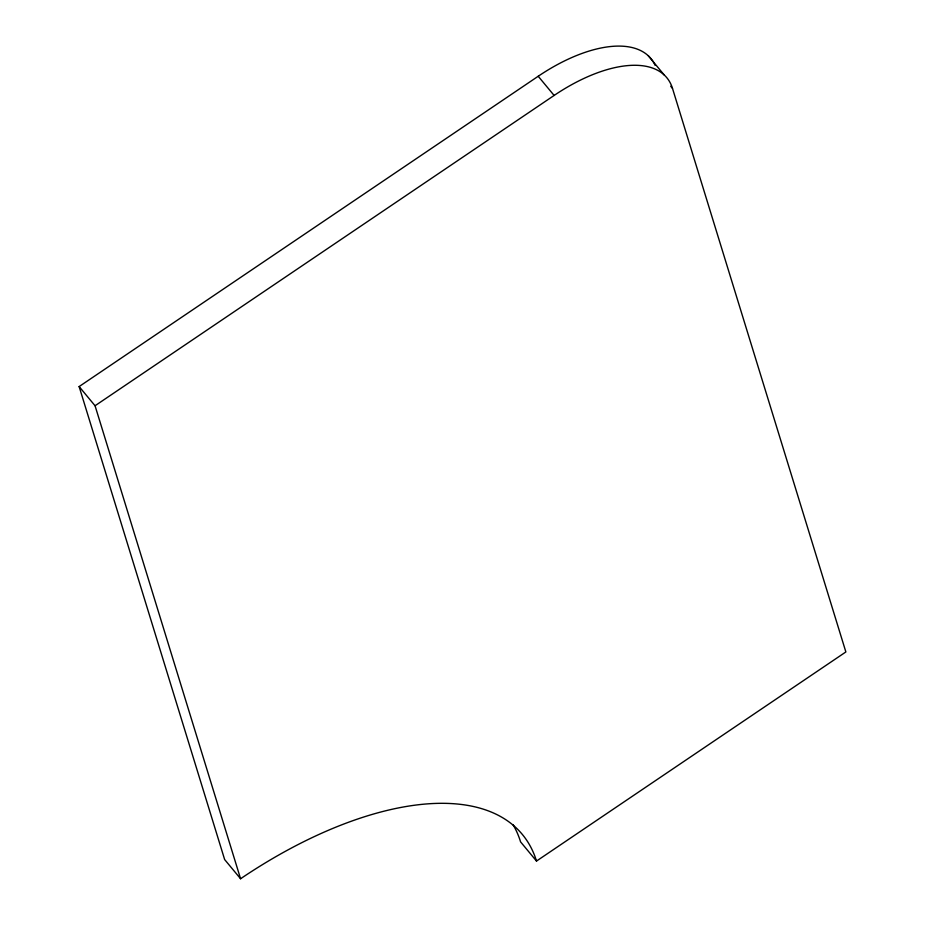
<?xml version="1.0" encoding="UTF-8"?>
<svg xmlns="http://www.w3.org/2000/svg" width="925" height="925" viewBox="0 0 925 925"><rect width="100%" height="100%" fill="white"/><g stroke="black" fill="none" stroke-linecap="round" stroke-linejoin="round"><path stroke-width="1.39" d="M670.718 86.245L672.487 88.372L845.866 651.952L536.5 861.059A305.77 148.786 -39.7 0 0 240.569 878.75L224.648 859.568L79.134 386.569L538.2 76.266A122.308 59.512 -39.7 0 1 655.143 65.386M240.569 878.75L95.055 405.751L554.121 95.448A122.308 59.512 -39.7 0 1 672.487 88.372M648.356 55.858L664.277 75.052M538.2 76.266L554.121 95.448M536.5 861.059L520.578 841.877A305.77 148.786 -39.7 0 0 513.109 824.811M79.134 386.569L95.055 405.751"/></g></svg>
